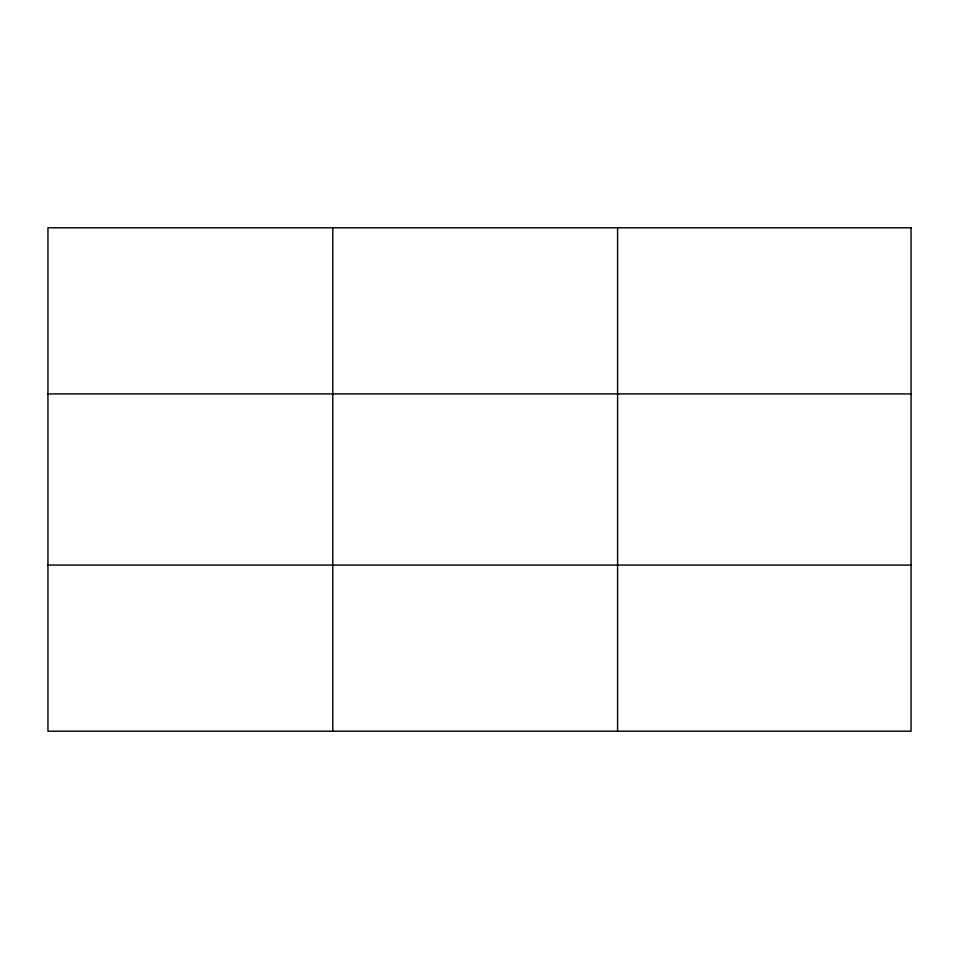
<?xml version="1.0" encoding="UTF-8"?>
<svg xmlns="http://www.w3.org/2000/svg" width="959" height="959" viewBox="0 0 959 959"><rect width="100%" height="100%" fill="white"/><g stroke="black" fill="none" stroke-linecap="round" stroke-linejoin="round"><path stroke-width="1.44" d="M332.773 227.786L332.773 731.214M617.596 227.786L617.596 731.214M47.95 393.921L911.05 393.921M47.95 565.079L911.05 565.079M911.05 227.786L911.05 731.214L47.95 731.214L47.95 227.786L911.05 227.786"/></g></svg>
